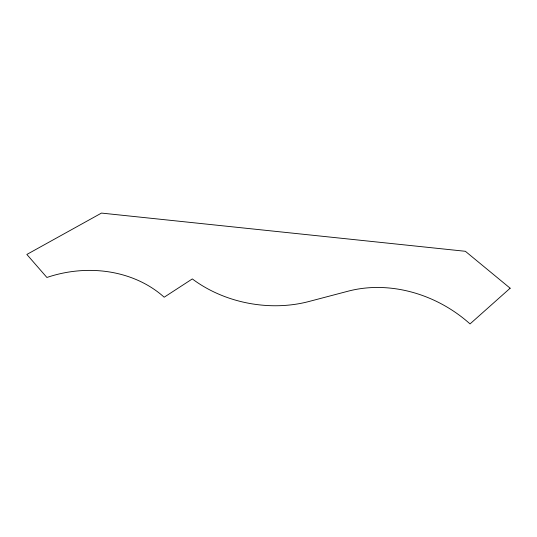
<?xml version="1.0" encoding="UTF-8"?>
<svg xmlns="http://www.w3.org/2000/svg" width="537" height="537" viewBox="0 0 537 537"><rect width="100%" height="100%" fill="white"/><g stroke="black" fill="none" stroke-linecap="round" stroke-linejoin="round"><path stroke-width="0.81" d="M510.15 288.215L470.036 323.918A122.235 102.648 32.2 0 0 348.184 291.168L308.896 301.512A111.031 84.96 10 0 1 192.32 278.925L164.181 297.216A113.26 95.385 -14.9 0 0 46.9 277.468L26.85 254.451L101.48 213.082L465.364 251.289L510.15 288.215"/></g></svg>
